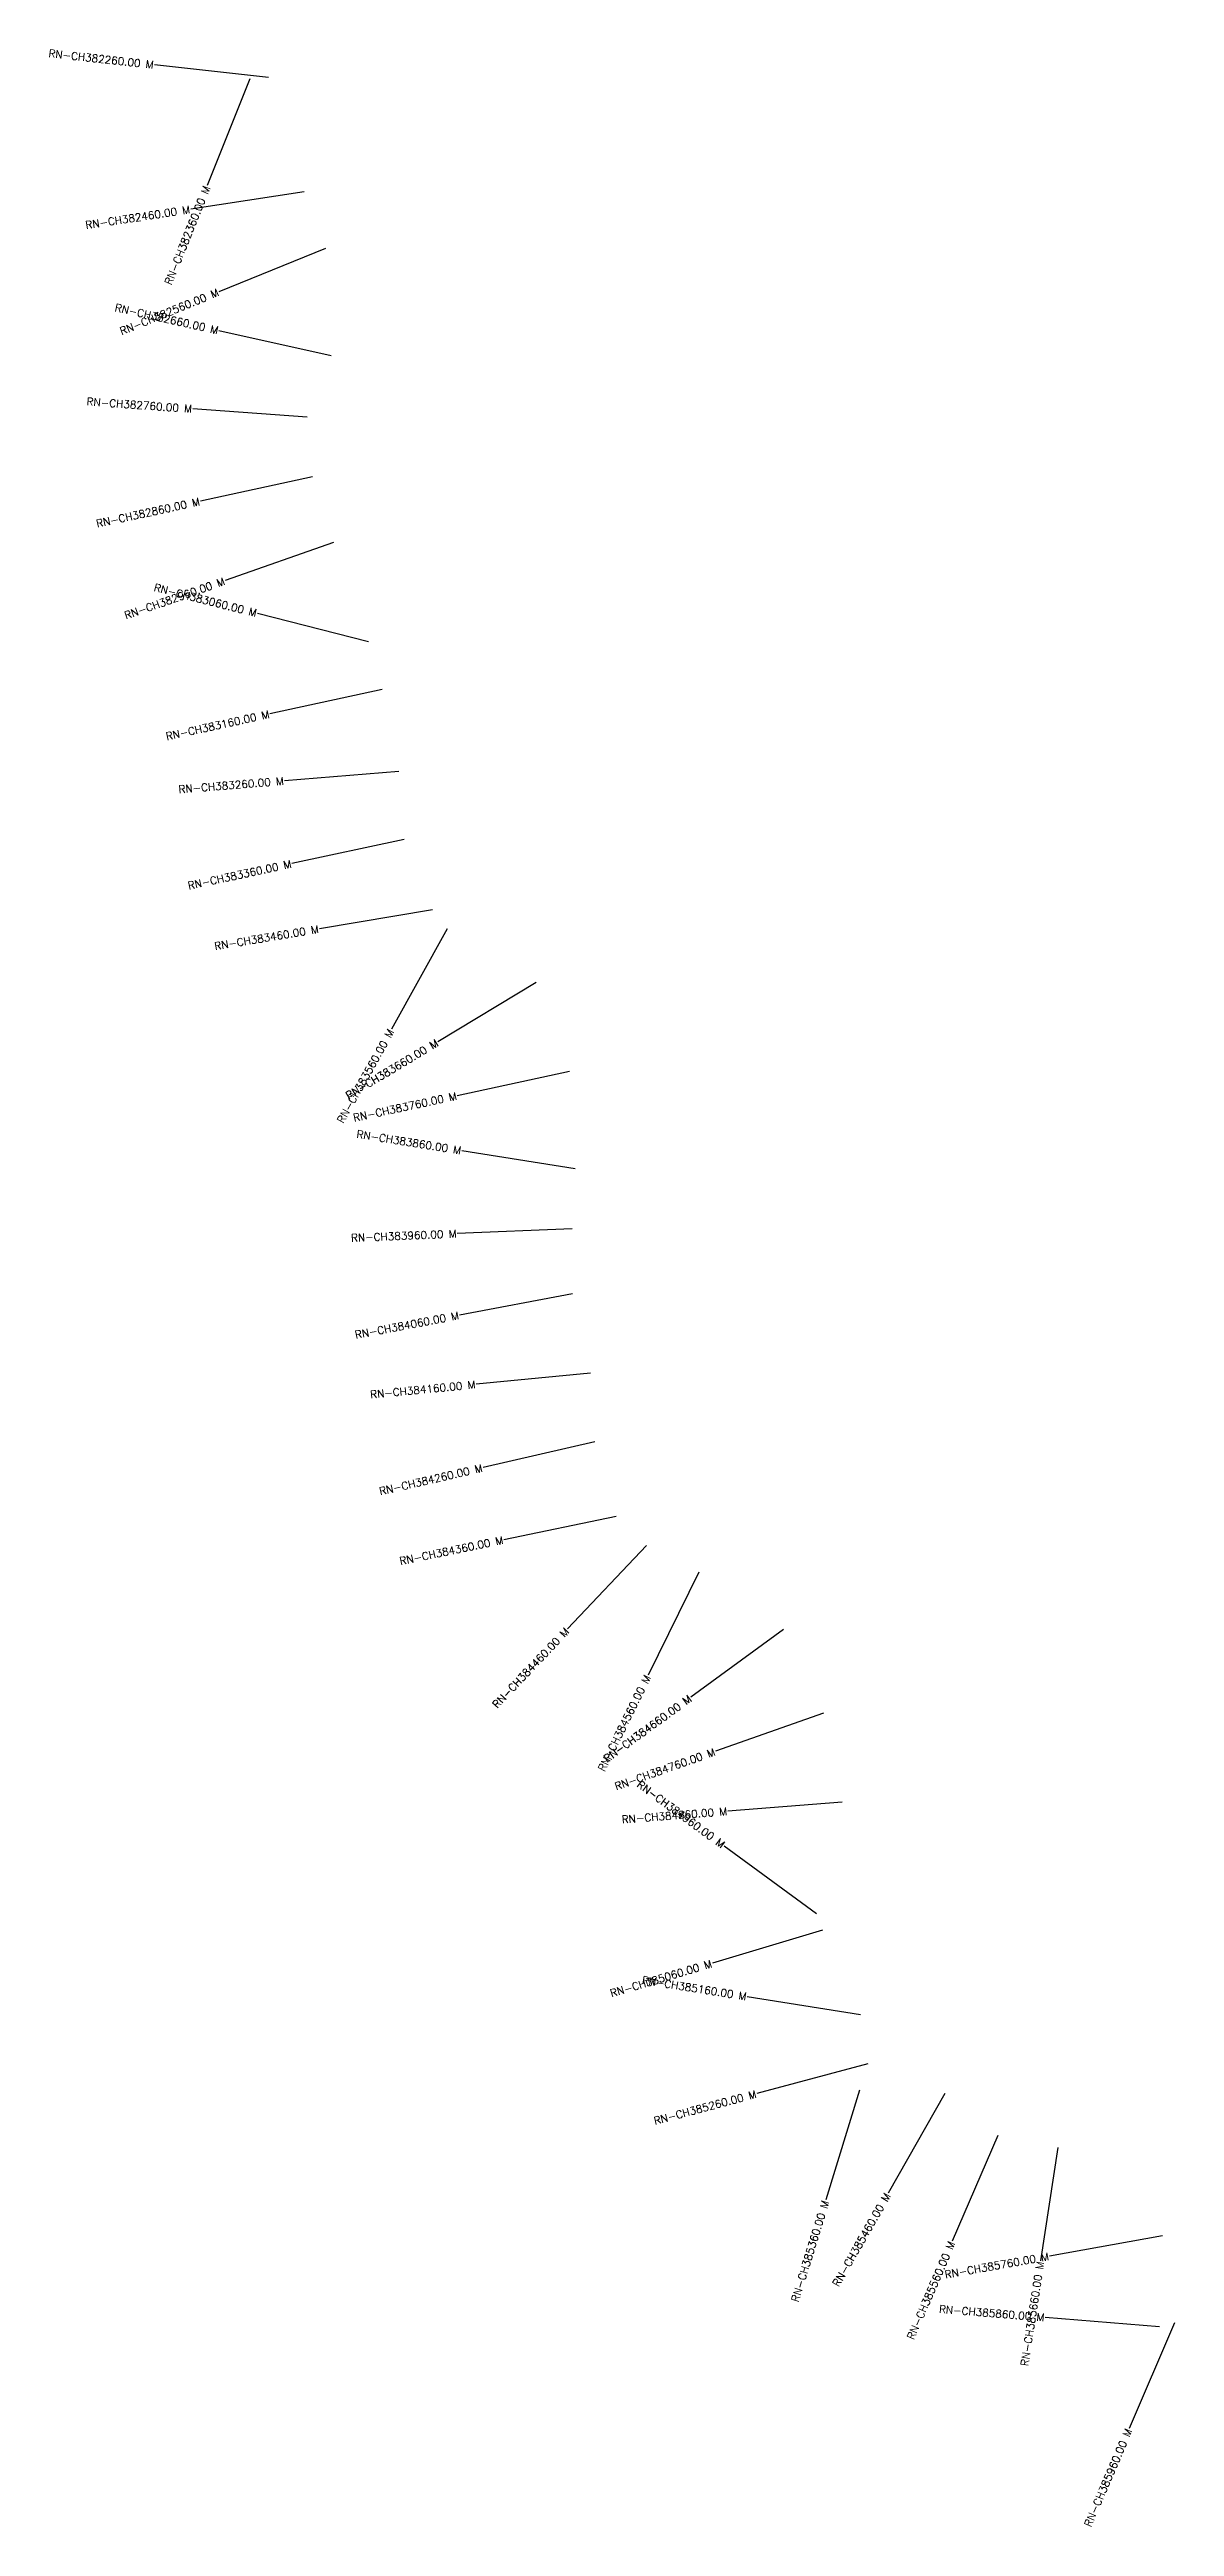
# Model space of a CAD drawing. Header units: metres. Extents: x 299786 to 303814, y 1953652 to 1956889.
# Drawn here: x 299786 to 301256, y 1953652 to 1956889 of the extents above; entities that cross this region are included whole.
import ezdxf
from ezdxf.enums import TextEntityAlignment as Align

# ---------------------------------------------------------------- set-up
doc = ezdxf.new("R2010")
doc.units = ezdxf.units.M
doc.header["$MEASUREMENT"] = 0
doc.layers.add('CS', color=134, linetype='Continuous')
doc.layers.add('CSMark', color=6, linetype='Continuous')
doc.styles.get("Standard").update_dxf_attribs({"font": 'simplex.shx'})

msp = doc.modelspace()

# ---------------------------------------------------------------- linework, layer by layer
at = {"layer": 'CS'}
for p, q in [((300072.5, 1956852.1), (299923.4, 1956868.7)), ((300048.2, 1956850.4), (299992.5, 1956711.1)), ((300119.2, 1956702.8), (299970.9, 1956680.1)), ((300146.8, 1956628.7), (300007.8, 1956572.3)), ((300154.2, 1956488.4), (300007.8, 1956521.4)), ((300123.2, 1956408.5), (299973.6, 1956419.1)), ((300130.1, 1956330.3), (299983.5, 1956298.5)), ((300157.4, 1956244.4), (300015.9, 1956194.8)), ((300203.4, 1956114.9), (300058, 1956151.9)), ((300220.9, 1956052.6), (300074.3, 1956020.6)), ((300243, 1955945.2), (300093.5, 1955933.1)), ((300249.8, 1955856.6), (300103.2, 1955825)), ((300286.9, 1955764.3), (300139, 1955739.6)), ((300306.1, 1955739.5), (300233.3, 1955608.4)), ((300422.4, 1955669.4), (300293.8, 1955592.2)), ((300465.9, 1955553), (300319.2, 1955521.6)), ((300473.2, 1955426), (300325.1, 1955449.7)), ((300469.1, 1955347.7), (300319.2, 1955341.5)), ((300469.6, 1955262.8), (300322.2, 1955234.8)), ((300493.1, 1955158.9), (300343.8, 1955144.4)), ((300499, 1955069.2), (300352.9, 1955035.5)), ((300526.9, 1954971.7), (300380, 1954941.3)), ((300566.4, 1954933.6), (300463.3, 1954824.7)), ((300634.7, 1954899), (300568.5, 1954764.4)), ((300745.4, 1954824.1), (300624.3, 1954735.7)), ((300797.8, 1954714.8), (300656.4, 1954664.8)), ((300822.3, 1954598.2), (300672.7, 1954586.5)), ((300788.7, 1954452.2), (300667.9, 1954541)), ((300796.2, 1954431.1), (300652.5, 1954388)), ((300846.1, 1954320.5), (300698, 1954344.1)), ((300855.5, 1954256.3), (300710.6, 1954217.5)), ((300844.8, 1954221.8), (300800.8, 1954078.4)), ((300956.4, 1954217.5), (300882.1, 1954087.3)), ((301025.4, 1954162.5), (300966, 1954024.7)), ((301104, 1954147.2), (301081.2, 1953998.9)), ((301240.6, 1954031.5), (301093, 1954005.1)), ((301236.8, 1953912.8), (301087.3, 1953924.8)), ((301256.3, 1953917.8), (301197.2, 1953779.9))]:
    msp.add_line(p, q, dxfattribs=at)

# ---------------------------------------------------------------- texts
at = {"layer": 'CSMark'}
for s, rotation, p in [('RN-CH382260.00 M', 353.6564, (299922.4, 1956868.8)), ('RN-CH382360.00 M', 68.213, (299992.2, 1956710.2)), ('RN-CH382460.00 M', 8.689, (299969.9, 1956680)), ('RN-CH382560.00 M', 22.0696, (300006.8, 1956572)), ('RN-CH382660.00 M', 347.3094, (300006.8, 1956521.6)), ('RN-CH382760.00 M', 355.9521, (299972.6, 1956419.2)), ('RN-CH382860.00 M', 12.2481, (299982.5, 1956298.3)), ('RN-CH382960.00 M', 19.3225, (300014.9, 1956194.4)), ('RN-CH383060.00 M', 345.7242, (300057, 1956152.2)), ('RN-CH383160.00 M', 12.327, (300073.4, 1956020.4)), ('RN-CH383260.00 M', 4.6258, (300092.5, 1955933)), ('RN-CH383360.00 M', 12.1373, (300102.2, 1955824.8)), ('RN-CH383460.00 M', 9.4669, (300138, 1955739.5)), ('RN-CH383560.00 M', 60.9608, (300232.8, 1955607.5)), ('RN-CH383660.00 M', 30.9788, (300293, 1955591.7)), ('RN-CH383760.00 M', 12.1022, (300318.2, 1955521.4)), ('RN-CH383860.00 M', 350.9036, (300324.1, 1955449.9)), ('RN-CH383960.00 M', 2.3855, (300318.2, 1955341.4)), ('RN-CH384060.00 M', 10.7571, (300321.2, 1955234.6)), ('RN-CH384160.00 M', 5.5558, (300342.8, 1955144.3)), ('RN-CH384260.00 M', 12.9691, (300351.9, 1955035.3)), ('RN-CH384360.00 M', 11.6971, (300379.1, 1954941.1)), ('RN-CH384460.00 M', 46.5937, (300462.6, 1954823.9)), ('RN-CH384560.00 M', 63.7912, (300568, 1954763.5)), ('RN-CH384660.00 M', 36.1353, (300623.5, 1954735.1)), ('RN-CH384760.00 M', 19.4806, (300655.5, 1954664.5)), ('RN-CH384960.00 M', 323.6975, (300667, 1954541.6)), ('RN-CH384860.00 M', 4.4876, (300671.7, 1954586.4)), ('RN-CH385060.00 M', 16.6702, (300651.6, 1954387.7)), ('RN-CH385160.00 M', 350.9424, (300697, 1954344.3)), ('RN-CH385260.00 M', 15.0079, (300709.6, 1954217.2)), ('RN-CH385360.00 M', 72.9424, (300800.5, 1954077.5)), ('RN-CH385460.00 M', 60.2751, (300881.6, 1954086.4)), ('RN-CH385560.00 M', 66.6998, (300965.6, 1954023.8)), ('RN-CH385760.00 M', 10.1187, (301092, 1954004.9)), ('RN-CH385660.00 M', 81.2532, (301081.1, 1953997.9)), ('RN-CH385860.00 M', 355.3789, (301086.3, 1953924.9)), ('RN-CH385960.00 M', 66.8149, (301196.8, 1953779))]:
    msp.add_text(s, height=10, rotation=rotation, dxfattribs=at).set_placement(p, align=Align.MIDDLE_RIGHT)

doc.saveas('drawing.dxf')
